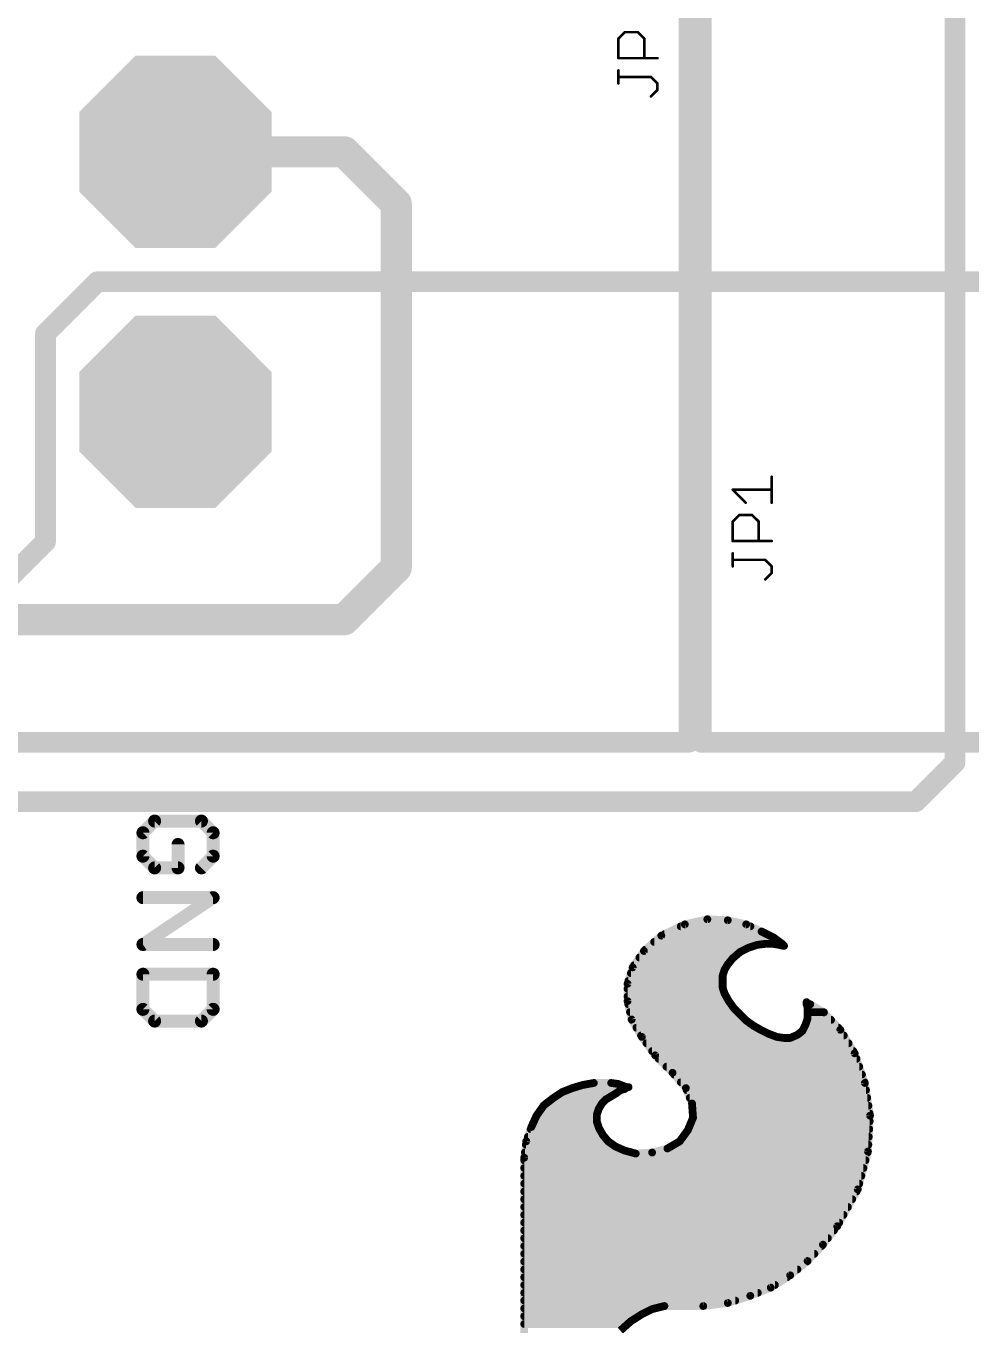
# Model space of a CAD drawing. Extents: x -0.1 to 74.4, y -25.4 to 49.6.
# Drawn here: x 36.64 to 45.88, y 29.16 to 41.87 of the extents above; entities that cross this region are included whole.
import ezdxf

# ---------------------------------------------------------------- set-up
doc = ezdxf.new("R2010")
doc.units = 0
for name, color, linetype in [('1', 12, 'CONTINUOUS'), ('16', 132, 'CONTINUOUS'), ('17', 110, 'CONTINUOUS'), ('2', 132, 'CONTINUOUS'), ('21', 41, 'CONTINUOUS'), ('25', 253, 'CONTINUOUS')]:
    doc.layers.add(name, color=color, linetype=linetype)

# ---------------------------------------------------------------- blocks, each defined once
blk = doc.blocks.new('OCTAGONP')
at = {"const_width": 0.5}
blk.add_lwpolyline([(-0.25, -0.1036), (-0.25, 0.1036), (-0.1036, 0.25), (0.1036, 0.25), (0.25, 0.1036), (0.25, -0.1036), (0.1036, -0.25), (-0.1036, -0.25), (-0.25, -0.1036), (-0.25, 0.1036)], dxfattribs=at)
blk = doc.blocks.new('ROUNDP')
at = {"const_width": 0.5}
blk.add_lwpolyline([(0, -0.25, 1), (0, 0.25, 1), (0, -0.25)], format="xyb", dxfattribs=at)

msp = doc.modelspace()

# ---------------------------------------------------------------- linework, layer by layer
at = {"layer": '1', "const_width": 0.2032}
for points in [[(45.72, 34.671), (45.72, 43.18)], [(45.339, 34.29), (45.72, 34.671)], [(34.671, 34.29), (45.339, 34.29)]]:
    msp.add_lwpolyline(points, dxfattribs=at)
at = {"layer": '1', "const_width": 0.1016}
for points in [[(45.6692, 34.671, 1), (45.7708, 34.671)], [(45.7559, 34.6351, 1), (45.6841, 34.7069)], [(45.3031, 34.3259, 1), (45.3749, 34.2541)], [(45.339, 34.2392, 1), (45.339, 34.3408)]]:
    msp.add_lwpolyline(points, format="xyb", dxfattribs=at)
at = {"layer": '16', "const_width": 0.2032}
for points in [[(37.338, 39.37), (36.83, 38.862)], [(49.149, 39.37), (37.338, 39.37)], [(36.83, 38.862), (36.83, 36.83)], [(36.83, 36.83), (36.449, 36.449)]]:
    msp.add_lwpolyline(points, dxfattribs=at)
at = {"layer": '16', "const_width": 0.1016}
for points in [[(37.338, 39.4208, 1), (37.338, 39.3192)], [(37.3739, 39.3341, 1), (37.3021, 39.4059)], [(36.8808, 38.862, 1), (36.7792, 38.862)], [(36.7941, 38.8979, 1), (36.8659, 38.8261)], [(36.7792, 36.83, 1), (36.8808, 36.83)], [(36.8659, 36.7941, 1), (36.7941, 36.8659)]]:
    msp.add_lwpolyline(points, format="xyb", dxfattribs=at)
at = {"layer": '2', "const_width": 0.3048}
for points in [[(38.1, 40.64), (39.751, 40.64)], [(39.751, 40.64), (40.259, 40.132)], [(40.259, 40.132), (40.259, 36.576)], [(40.259, 36.576), (39.751, 36.068)], [(39.751, 36.068), (28.067, 36.068)]]:
    msp.add_lwpolyline(points, dxfattribs=at)
at = {"layer": '2', "const_width": 0.1524}
for points in [[(38.1, 40.7162, 1), (38.1, 40.5638)], [(39.8049, 40.6939, 1), (39.6971, 40.5861)], [(39.751, 40.5638, 1), (39.751, 40.7162)], [(40.3352, 40.132, 1), (40.1828, 40.132)], [(40.2051, 40.0781, 1), (40.3129, 40.1859)], [(40.3129, 36.5221, 1), (40.2051, 36.6299)], [(40.1828, 36.576, 1), (40.3352, 36.576)], [(39.751, 35.9918, 1), (39.751, 36.1442)], [(39.6971, 36.1219, 1), (39.8049, 36.0141)]]:
    msp.add_lwpolyline(points, format="xyb", dxfattribs=at)
at = {"layer": '21'}
for points, const_width in [([(43.12, 43.87), (43.12, 34.87)], 0.2032), ([(43.24, 34.87), (43.24, 43.87)], 0.2032), ([(43.12, 34.87), (35.22, 34.87)], 0.2032), ([(58.36, 34.87), (43.24, 34.87)], 0.2032), ([(37.8969, 34.0995), (37.7825, 33.9851)], 0.127), ([(37.7825, 33.9851), (37.7825, 33.7563)], 0.127), ([(38.3545, 34.0995), (37.8969, 34.0995)], 0.127), ([(38.4689, 33.9851), (38.3545, 34.0995)], 0.127), ([(38.4689, 33.7563), (38.4689, 33.9851)], 0.127), ([(38.1257, 33.6419), (38.1257, 33.8707)], 0.127), ([(37.7825, 33.7563), (37.8969, 33.6419)], 0.127), ([(38.3545, 33.6419), (38.4689, 33.7563)], 0.127), ([(37.8969, 33.6419), (38.1257, 33.6419)], 0.127), ([(37.7825, 33.3511), (38.4689, 33.3511)], 0.127), ([(38.4689, 33.3511), (37.7825, 32.8935)], 0.127), ([(43.3, 33.14), (43.08, 33.09)], 0.0762), ([(43.5, 33.13), (43.3, 33.14)], 0.0762), ([(43.68, 33.09), (43.5, 33.13)], 0.0762), ([(43.08, 33.09), (42.85, 32.98)], 0.0762), ([(42.8805, 32.9946), (43.8808, 32.9946)], 0.0762), ([(43.0399, 33.0708), (43.7211, 33.0708)], 0.0762), ([(43.83, 33.02), (43.68, 33.09)], 0.0762), ([(43.95, 32.96), (43.83, 33.02)], 0.0762), ([(37.7825, 32.8935), (38.4689, 32.8935)], 0.127), ([(42.85, 32.98), (42.68, 32.83)], 0.0762), ([(42.7802, 32.9184), (44.0055, 32.9184)], 0.0762), ([(43.7, 32.86), (43.79, 32.89)], 0.0762), ([(43.79, 32.89), (43.87, 32.9)], 0.0762), ([(43.87, 32.9), (43.94, 32.9)], 0.0762), ([(43.94, 32.9), (44, 32.89)], 0.0762), ([(44.03, 32.9), (43.95, 32.96)], 0.0762), ([(44, 32.89), (44.04, 32.88)], 0.0762), ([(44.05, 32.88), (44.03, 32.9)], 0.0762), ([(44.04, 32.88), (44.05, 32.88)], 0.0762), ([(42.68, 32.83), (42.57, 32.67)], 0.0762), ([(42.636, 32.766), (43.557, 32.766)], 0.0762), ([(42.6938, 32.8422), (43.6644, 32.8422)], 0.0762), ([(43.5, 32.7), (43.55, 32.76)], 0.0762), ([(43.55, 32.76), (43.62, 32.82)], 0.0762), ([(43.62, 32.82), (43.7, 32.86)], 0.0762), ([(38.4689, 32.6027), (37.7825, 32.6027)], 0.127), ([(37.7825, 32.6027), (37.7825, 32.2595)], 0.127), ([(38.4689, 32.2595), (38.4689, 32.6027)], 0.127), ([(42.57, 32.67), (42.52, 32.51)], 0.0762), ([(42.5524, 32.6136), (43.4579, 32.6136)], 0.0762), ([(42.5836, 32.6898), (43.4939, 32.6898)], 0.0762), ([(43.45, 32.59), (43.47, 32.65)], 0.0762), ([(43.47, 32.65), (43.5, 32.7)], 0.0762), ([(42.52, 32.51), (42.52, 32.34)], 0.0762), ([(42.5286, 32.5374), (43.45, 32.5374)], 0.0762), ([(43.45, 32.47), (43.45, 32.59)], 0.0762), ([(42.52, 32.4612), (43.4529, 32.4612)], 0.0762), ([(42.52, 32.385), (43.4843, 32.385)], 0.0762), ([(43.47, 32.41), (43.45, 32.47)], 0.0762), ([(43.51, 32.34), (43.47, 32.41)], 0.0762), ([(37.7825, 32.2595), (37.8969, 32.1451)], 0.127), ([(38.3545, 32.1451), (38.4689, 32.2595)], 0.127), ([(42.52, 32.34), (42.56, 32.16)], 0.0762), ([(42.5269, 32.3088), (43.5323, 32.3088)], 0.0762), ([(42.5439, 32.2326), (43.5974, 32.2326)], 0.0762), ([(43.56, 32.27), (43.51, 32.34)], 0.0762), ([(43.62, 32.21), (43.56, 32.27)], 0.0762), ([(44.27, 32.33), (44.27, 32.31)], 0.0762), ([(44.44, 32.23), (44.27, 32.33)], 0.0762), ([(44.27, 32.31), (44.28, 32.28)], 0.0762), ([(44.2704, 32.3088), (44.306, 32.3088)], 0.0762), ([(44.28, 32.28), (44.28, 32.17)], 0.0762), ([(44.28, 32.2326), (44.4356, 32.2326)], 0.0762), ([(37.8969, 32.1451), (38.3545, 32.1451)], 0.127), ([(42.56, 32.16), (42.66, 31.99)], 0.0762), ([(42.5621, 32.1564), (43.6736, 32.1564)], 0.0762), ([(43.68, 32.15), (43.62, 32.21)], 0.0762), ([(43.75, 32.1), (43.68, 32.15)], 0.0762), ([(44.26, 32.11), (44.23, 32.05)], 0.0762), ([(44.28, 32.17), (44.26, 32.11)], 0.0762), ([(44.2755, 32.1564), (44.5093, 32.1564)], 0.0762), ([(44.6, 32.06), (44.44, 32.23)], 0.0762), ([(42.6069, 32.0802), (43.7846, 32.0802)], 0.0762), ([(42.6518, 32.004), (43.9427, 32.004)], 0.0762), ([(42.66, 31.99), (42.79, 31.81)], 0.0762), ([(43.82, 32.06), (43.75, 32.1)], 0.0762), ([(43.9, 32.02), (43.82, 32.06)], 0.0762), ([(43.98, 31.99), (43.9, 32.02)], 0.0762), ([(44.05, 31.98), (43.98, 31.99)], 0.0762), ([(44.11, 31.98), (44.05, 31.98)], 0.0762), ([(44.18, 32.01), (44.11, 31.98)], 0.0762), ([(44.166, 32.004), (44.6341, 32.004)], 0.0762), ([(44.23, 32.05), (44.18, 32.01)], 0.0762), ([(44.2451, 32.0802), (44.581, 32.0802)], 0.0762), ([(44.74, 31.83), (44.6, 32.06)], 0.0762), ([(42.7049, 31.9278), (44.6805, 31.9278)], 0.0762), ([(42.76, 31.8516), (44.7269, 31.8516)], 0.0762), ([(42.79, 31.81), (42.96, 31.64)], 0.0762), ([(42.8246, 31.7754), (44.7588, 31.7754)], 0.0762), ([(44.84, 31.54), (44.74, 31.83)], 0.0762), ([(42.9008, 31.6992), (44.7851, 31.6992)], 0.0762), ([(42.96, 31.64), (43.09, 31.49)], 0.0762), ([(42.9747, 31.623), (44.8114, 31.623)], 0.0762), ([(41.98, 31.49), (41.88, 31.45)], 0.0762), ([(41.9315, 31.4706), (42.4524, 31.4706)], 0.0762), ([(42.08, 31.52), (41.98, 31.49)], 0.0762), ([(42.19, 31.54), (42.08, 31.52)], 0.0762), ([(42.36, 31.54), (42.19, 31.54)], 0.0762), ([(42.43, 31.53), (42.36, 31.54)], 0.0762), ([(42.41, 31.44), (42.45, 31.47)], 0.0762), ([(42.48, 31.51), (42.43, 31.53)], 0.0762), ([(42.45, 31.47), (42.49, 31.48)], 0.0762), ([(42.51, 31.5), (42.48, 31.51)], 0.0762), ([(42.49, 31.48), (42.52, 31.5)], 0.0762), ([(42.53, 31.5), (42.51, 31.5)], 0.0762), ([(42.52, 31.5), (42.53, 31.5)], 0.0762), ([(43.0408, 31.5468), (44.8377, 31.5468)], 0.0762), ([(43.09, 31.49), (43.15, 31.34)], 0.0762), ([(43.0978, 31.4706), (44.8508, 31.4706)], 0.0762), ([(44.89, 31.22), (44.84, 31.54)], 0.0762), ([(41.79, 31.39), (41.7, 31.32)], 0.0762), ([(41.88, 31.45), (41.79, 31.39)], 0.0762), ([(41.7966, 31.3944), (42.334, 31.3944)], 0.0762), ([(42.27, 31.34), (42.31, 31.38)], 0.0762), ([(42.31, 31.38), (42.36, 31.41)], 0.0762), ([(42.36, 31.41), (42.41, 31.44)], 0.0762), ([(43.1282, 31.3944), (44.8628, 31.3944)], 0.0762), ([(41.63, 31.22), (41.58, 31.11)], 0.0762), ([(41.7, 31.32), (41.63, 31.22)], 0.0762), ([(41.6454, 31.242), (42.224, 31.242)], 0.0762), ([(41.6987, 31.3182), (42.2569, 31.3182)], 0.0762), ([(42.22, 31.23), (42.24, 31.29)], 0.0762), ([(42.22, 31.16), (42.22, 31.23)], 0.0762), ([(42.24, 31.29), (42.27, 31.34)], 0.0762), ([(43.15, 31.34), (43.16, 31.2)], 0.0762), ([(43.1516, 31.3182), (44.8747, 31.3182)], 0.0762), ([(43.157, 31.242), (44.8866, 31.242)], 0.0762), ([(44.87, 30.87), (44.89, 31.22)], 0.0762), ([(41.58, 31.11), (41.53, 30.97)], 0.0762), ([(41.5727, 31.0896), (42.2459, 31.0896)], 0.0762), ([(41.6054, 31.1658), (42.22, 31.1658)], 0.0762), ([(42.24, 31.1), (42.22, 31.16)], 0.0762), ([(42.28, 31.03), (42.24, 31.1)], 0.0762), ([(43.16, 31.2), (43.11, 31.08)], 0.0762), ([(43.114, 31.0896), (44.8825, 31.0896)], 0.0762), ([(43.1457, 31.1658), (44.8869, 31.1658)], 0.0762), ([(41.53, 30.97), (41.51, 30.81)], 0.0762), ([(41.5455, 31.0134), (42.2938, 31.0134)], 0.0762), ([(42.33, 30.97), (42.28, 31.03)], 0.0762), ([(42.4, 30.92), (42.33, 30.97)], 0.0762), ([(43.03, 30.97), (42.91, 30.9)], 0.0762), ([(43.11, 31.08), (43.03, 30.97)], 0.0762), ([(43.0616, 31.0134), (44.8782, 31.0134)], 0.0762), ([(41.5164, 30.861), (42.5597, 30.861)], 0.0762), ([(41.5259, 30.9372), (42.3759, 30.9372)], 0.0762), ([(42.49, 30.88), (42.4, 30.92)], 0.0762), ([(42.6, 30.85), (42.49, 30.88)], 0.0762), ([(42.76, 30.86), (42.6, 30.85)], 0.0762), ([(42.91, 30.9), (42.76, 30.86)], 0.0762), ([(42.7638, 30.861), (44.8676, 30.861)], 0.0762), ([(42.9738, 30.9372), (44.8738, 30.9372)], 0.0762), ([(44.77, 30.5), (44.87, 30.87)], 0.0762), ([(41.51, 30.81), (41.51, 28.05)], 0.0762), ([(41.51, 30.7848), (44.847, 30.7848)], 0.0762), ([(41.51, 30.7086), (44.8264, 30.7086)], 0.0762), ([(41.51, 30.6324), (44.8058, 30.6324)], 0.0762), ([(41.51, 30.5562), (44.7852, 30.5562)], 0.0762), ([(41.51, 30.48), (44.7589, 30.48)], 0.0762), ([(44.57, 30.14), (44.77, 30.5)], 0.0762), ([(41.51, 30.4038), (44.7166, 30.4038)], 0.0762), ([(41.51, 30.3276), (44.6742, 30.3276)], 0.0762), ([(41.51, 30.2514), (44.6319, 30.2514)], 0.0762), ([(41.51, 30.1752), (44.5896, 30.1752)], 0.0762), ([(41.51, 30.099), (44.5381, 30.099)], 0.0762), ([(44.43, 29.96), (44.57, 30.14)], 0.0762), ([(41.51, 30.0228), (44.4788, 30.0228)], 0.0762), ([(41.51, 29.9466), (44.4174, 29.9466)], 0.0762), ([(44.28, 29.8), (44.43, 29.96)], 0.0762), ([(41.51, 29.8704), (44.346, 29.8704)], 0.0762), ([(41.51, 29.7942), (44.273, 29.7942)], 0.0762), ([(41.51, 29.718), (44.1804, 29.718)], 0.0762), ([(44.11, 29.66), (44.28, 29.8)], 0.0762), ([(41.51, 29.6418), (44.0812, 29.6418)], 0.0762), ([(41.51, 29.5656), (43.9605, 29.5656)], 0.0762), ([(43.92, 29.54), (44.11, 29.66)], 0.0762), ([(41.51, 29.4894), (43.7935, 29.4894)], 0.0762), ([(43.5, 29.39), (43.72, 29.46)], 0.0762), ([(43.72, 29.46), (43.92, 29.54)], 0.0762), ([(41.51, 29.4132), (43.5729, 29.4132)], 0.0762), ([(41.51, 29.337), (42.788, 29.337)], 0.0762), ([(42.66, 29.28), (42.76, 29.33)], 0.0762), ([(42.76, 29.33), (42.88, 29.36)], 0.0762), ([(42.88, 29.36), (43.26, 29.36)], 0.0762), ([(43.26, 29.36), (43.5, 29.39)], 0.0762), ([(41.51, 29.2608), (42.6298, 29.2608)], 0.0762), ([(41.51, 29.1846), (42.5218, 29.1846)], 0.0762), ([(42.45, 29.12), (42.55, 29.21)], 0.0762), ([(42.55, 29.21), (42.66, 29.28)], 0.0762)]:
    msp.add_lwpolyline(points, dxfattribs=dict(at, const_width=const_width))
for points, const_width in [([(43.12, 34.8192, 1), (43.12, 34.9208)], 0.1016), ([(43.24, 34.9208, 1), (43.24, 34.8192)], 0.1016), ([(43.0692, 34.87, 1), (43.1708, 34.87)], 0.1016), ([(43.1892, 34.87, 1), (43.2908, 34.87)], 0.1016), ([(37.8143, 33.9851, 1), (37.7507, 33.9851)], 0.0635), ([(37.8969, 34.1313, 1), (37.8969, 34.0677)], 0.0635), ([(37.9193, 34.077, 1), (37.8744, 34.122)], 0.0635), ([(38.3769, 34.122, 1), (38.332, 34.077)], 0.0635), ([(38.3545, 34.0677, 1), (38.3545, 34.1313)], 0.0635), ([(38.5006, 33.9851, 1), (38.4371, 33.9851)], 0.0635), ([(37.76, 34.0076, 1), (37.805, 33.9627)], 0.0635), ([(38.1574, 33.8707, 1), (38.0939, 33.8707)], 0.0635), ([(38.4464, 33.9627, 1), (38.4913, 34.0076)], 0.0635), ([(37.805, 33.7788, 1), (37.76, 33.7339)], 0.0635), ([(38.4913, 33.7339, 1), (38.4464, 33.7788)], 0.0635), ([(37.7507, 33.7563, 1), (37.8143, 33.7563)], 0.0635), ([(37.8969, 33.6737, 1), (37.8969, 33.6102)], 0.0635), ([(37.8744, 33.6195, 1), (37.9193, 33.6644)], 0.0635), ([(38.0939, 33.6419, 1), (38.1574, 33.6419)], 0.0635), ([(38.1257, 33.6102, 1), (38.1257, 33.6737)], 0.0635), ([(38.332, 33.6644, 1), (38.3769, 33.6195)], 0.0635), ([(38.4371, 33.7563, 1), (38.5006, 33.7563)], 0.0635), ([(37.7825, 33.3828, 1), (37.7825, 33.3193)], 0.0635), ([(38.4865, 33.3247, 1), (38.4513, 33.3775)], 0.0635), ([(38.4689, 33.3193, 1), (38.4689, 33.3828)], 0.0635), ([(43.301, 33.159, 1), (43.299, 33.121)], 0.0381), ([(43.3042, 33.1214, 1), (43.2958, 33.1586)], 0.0381), ([(43.5041, 33.1486, 1), (43.4959, 33.1114)], 0.0381), ([(43.499, 33.111, 1), (43.501, 33.149)], 0.0381), ([(42.8805, 33.0136, 1), (42.8805, 32.9755)], 0.0381), ([(43.0399, 33.0898, 1), (43.0399, 33.0517)], 0.0381), ([(43.0758, 33.1086, 1), (43.0842, 33.0714)], 0.0381), ([(43.0882, 33.0728, 1), (43.0718, 33.1072)], 0.0381), ([(43.6881, 33.1073, 1), (43.6719, 33.0727)], 0.0381), ([(43.6759, 33.0714, 1), (43.6841, 33.1086)], 0.0381), ([(43.7211, 33.0517, 1), (43.7211, 33.0898)], 0.0381), ([(43.8385, 33.037, 1), (43.8215, 33.003)], 0.0381), ([(43.8219, 33.0027, 1), (43.8381, 33.0373)], 0.0381), ([(43.8808, 32.9755, 1), (43.8808, 33.0136)], 0.0381), ([(37.7825, 32.9252, 1), (37.7825, 32.8617)], 0.0635), ([(37.7649, 32.9199, 1), (37.8001, 32.8671)], 0.0635), ([(38.4689, 32.8617, 1), (38.4689, 32.9252)], 0.0635), ([(42.7802, 32.9374, 1), (42.7802, 32.8993)], 0.0381), ([(42.8418, 32.9972, 1), (42.8582, 32.9628)], 0.0381), ([(42.8626, 32.9657, 1), (42.8374, 32.9943)], 0.0381), ([(43.7876, 32.9089, 1), (43.7924, 32.8711)], 0.0381), ([(43.796, 32.8719, 1), (43.784, 32.9081)], 0.0381), ([(43.87, 32.919, 1), (43.87, 32.8809)], 0.0381), ([(43.8724, 32.8811, 1), (43.8676, 32.9189)], 0.0381), ([(43.9431, 32.9188, 1), (43.9369, 32.8812)], 0.0381), ([(43.9614, 32.9752, 1), (43.9386, 32.9448)], 0.0381), ([(43.94, 32.8809, 1), (43.94, 32.919)], 0.0381), ([(43.9415, 32.943, 1), (43.9585, 32.977)], 0.0381), ([(44.0046, 32.9085, 1), (43.9954, 32.8715)], 0.0381), ([(43.9969, 32.8712, 1), (44.0031, 32.9088)], 0.0381), ([(44.0055, 32.8993, 1), (44.0055, 32.9374)], 0.0381), ([(44.0435, 32.9135, 1), (44.0165, 32.8865)], 0.0381), ([(44.0186, 32.8848, 1), (44.0414, 32.9152)], 0.0381), ([(44.04, 32.8991, 1), (44.04, 32.861)], 0.0381), ([(44.0354, 32.8615, 1), (44.0446, 32.8985)], 0.0381), ([(44.0365, 32.8665, 1), (44.0635, 32.8935)], 0.0381), ([(44.05, 32.861, 1), (44.05, 32.8991)], 0.0381), ([(42.636, 32.785, 1), (42.636, 32.7469)], 0.0381), ([(42.6674, 32.8443, 1), (42.6926, 32.8157)], 0.0381), ([(42.6957, 32.8192, 1), (42.6643, 32.8408)], 0.0381), ([(42.6938, 32.8612, 1), (42.6938, 32.8231)], 0.0381), ([(43.5376, 32.7745, 1), (43.5624, 32.7455)], 0.0381), ([(43.5646, 32.7478, 1), (43.5354, 32.7722)], 0.0381), ([(43.557, 32.7469, 1), (43.557, 32.785)], 0.0381), ([(43.6115, 32.837, 1), (43.6285, 32.803)], 0.0381), ([(43.6324, 32.8055, 1), (43.6076, 32.8345)], 0.0381), ([(43.6644, 32.8231, 1), (43.6644, 32.8612)], 0.0381), ([(43.694, 32.8781, 1), (43.706, 32.8419)], 0.0381), ([(43.7085, 32.843, 1), (43.6915, 32.877)], 0.0381), ([(37.8143, 32.6027, 1), (37.7507, 32.6027)], 0.0635), ([(37.7825, 32.6344, 1), (37.7825, 32.5709)], 0.0635), ([(38.5006, 32.6027, 1), (38.4371, 32.6027)], 0.0635), ([(38.4689, 32.5709, 1), (38.4689, 32.6344)], 0.0635), ([(42.5524, 32.6326, 1), (42.5524, 32.5945)], 0.0381), ([(42.5543, 32.6808, 1), (42.5857, 32.6592)], 0.0381), ([(42.5882, 32.6643, 1), (42.5518, 32.6757)], 0.0381), ([(42.5836, 32.7088, 1), (42.5836, 32.6707)], 0.0381), ([(43.4537, 32.6598, 1), (43.4863, 32.6402)], 0.0381), ([(43.4881, 32.644, 1), (43.4519, 32.656)], 0.0381), ([(43.4579, 32.5945, 1), (43.4579, 32.6326)], 0.0381), ([(43.4854, 32.7122, 1), (43.5146, 32.6878)], 0.0381), ([(43.5163, 32.6902, 1), (43.4837, 32.7098)], 0.0381), ([(43.4939, 32.6707, 1), (43.4939, 32.7088)], 0.0381), ([(42.5391, 32.51, 1), (42.501, 32.51)], 0.0381), ([(42.5018, 32.5157, 1), (42.5382, 32.5043)], 0.0381), ([(42.5286, 32.5564, 1), (42.5286, 32.5183)], 0.0381), ([(43.4691, 32.59, 1), (43.431, 32.59)], 0.0381), ([(43.4319, 32.596, 1), (43.4681, 32.584)], 0.0381), ([(43.45, 32.5183, 1), (43.45, 32.5564)], 0.0381), ([(42.52, 32.4802, 1), (42.52, 32.4421)], 0.0381), ([(42.52, 32.404, 1), (42.52, 32.3659)], 0.0381), ([(43.4681, 32.476, 1), (43.4319, 32.464)], 0.0381), ([(43.431, 32.47, 1), (43.4691, 32.47)], 0.0381), ([(43.4865, 32.4195, 1), (43.4535, 32.4005)], 0.0381), ([(43.4519, 32.404, 1), (43.4881, 32.416)], 0.0381), ([(43.4529, 32.4421, 1), (43.4529, 32.4802)], 0.0381), ([(43.4843, 32.3659, 1), (43.4843, 32.404)], 0.0381), ([(37.7507, 32.2595, 1), (37.8143, 32.2595)], 0.0635), ([(37.805, 32.2819, 1), (37.76, 32.237)], 0.0635), ([(38.4371, 32.2595, 1), (38.5006, 32.2595)], 0.0635), ([(38.4913, 32.237, 1), (38.4464, 32.2819)], 0.0635), ([(42.5386, 32.3441, 1), (42.5014, 32.3359)], 0.0381), ([(42.501, 32.34, 1), (42.5391, 32.34)], 0.0381), ([(42.5269, 32.3279, 1), (42.5269, 32.2898)], 0.0381), ([(42.5439, 32.2517, 1), (42.5439, 32.2136)], 0.0381), ([(43.5255, 32.3511, 1), (43.4945, 32.3289)], 0.0381), ([(43.4935, 32.3305, 1), (43.5265, 32.3495)], 0.0381), ([(43.5323, 32.2898, 1), (43.5323, 32.3279)], 0.0381), ([(43.5735, 32.2835, 1), (43.5465, 32.2565)], 0.0381), ([(43.5445, 32.2589, 1), (43.5755, 32.2811)], 0.0381), ([(43.5974, 32.2136, 1), (43.5974, 32.2517)], 0.0381), ([(44.2891, 32.33, 1), (44.251, 32.33)], 0.0381), ([(44.2797, 32.3464, 1), (44.2603, 32.3136)], 0.0381), ([(44.2881, 32.316, 1), (44.2519, 32.304)], 0.0381), ([(44.251, 32.31, 1), (44.2891, 32.31)], 0.0381), ([(44.2704, 32.3279, 1), (44.2704, 32.2898)], 0.0381), ([(44.28, 32.2517, 1), (44.28, 32.2136)], 0.0381), ([(44.2991, 32.28, 1), (44.261, 32.28)], 0.0381), ([(44.2619, 32.274, 1), (44.2981, 32.286)], 0.0381), ([(44.306, 32.2898, 1), (44.306, 32.3279)], 0.0381), ([(44.4356, 32.2136, 1), (44.4356, 32.2517)], 0.0381), ([(37.8969, 32.1768, 1), (37.8969, 32.1133)], 0.0635), ([(37.8744, 32.1226, 1), (37.9193, 32.1675)], 0.0635), ([(38.332, 32.1675, 1), (38.3769, 32.1226)], 0.0635), ([(38.3545, 32.1133, 1), (38.3545, 32.1768)], 0.0635), ([(42.5764, 32.1697, 1), (42.5436, 32.1503)], 0.0381), ([(42.5414, 32.1559, 1), (42.5786, 32.1641)], 0.0381), ([(42.5621, 32.1755, 1), (42.5621, 32.1374)], 0.0381), ([(43.6335, 32.2235, 1), (43.6065, 32.1965)], 0.0381), ([(43.6065, 32.1965, 1), (43.6335, 32.2235)], 0.0381), ([(43.6911, 32.1655, 1), (43.6689, 32.1345)], 0.0381), ([(43.6665, 32.1365, 1), (43.6935, 32.1635)], 0.0381), ([(43.6736, 32.1374, 1), (43.6736, 32.1755)], 0.0381), ([(44.277, 32.1015, 1), (44.243, 32.1185)], 0.0381), ([(44.2755, 32.1755, 1), (44.2755, 32.1374)], 0.0381), ([(44.261, 32.17, 1), (44.2991, 32.17)], 0.0381), ([(44.2981, 32.164, 1), (44.2619, 32.176)], 0.0381), ([(44.4539, 32.2431, 1), (44.4261, 32.2169)], 0.0381), ([(44.4303, 32.2136, 1), (44.4497, 32.2464)], 0.0381), ([(44.5093, 32.1374, 1), (44.5093, 32.1755)], 0.0381), ([(42.6069, 32.0993, 1), (42.6069, 32.0612)], 0.0381), ([(42.6518, 32.0231, 1), (42.6518, 31.985)], 0.0381), ([(42.6754, 32.0012, 1), (42.6446, 31.9788)], 0.0381), ([(42.6436, 31.9803, 1), (42.6764, 31.9997)], 0.0381), ([(43.7595, 32.1165, 1), (43.7405, 32.0835)], 0.0381), ([(43.7389, 32.0845, 1), (43.7611, 32.1155)], 0.0381), ([(43.7846, 32.0612, 1), (43.7846, 32.0993)], 0.0381), ([(43.8285, 32.077, 1), (43.8115, 32.043)], 0.0381), ([(43.8105, 32.0435, 1), (43.8295, 32.0765)], 0.0381), ([(43.9067, 32.0378, 1), (43.8933, 32.0022)], 0.0381), ([(43.8915, 32.003, 1), (43.9085, 32.037)], 0.0381), ([(43.9427, 31.985, 1), (43.9427, 32.0231)], 0.0381), ([(43.9827, 32.0089, 1), (43.9773, 31.9711)], 0.0381), ([(43.9733, 31.9722, 1), (43.9867, 32.0078)], 0.0381), ([(44.05, 31.9991, 1), (44.05, 31.961)], 0.0381), ([(44.0473, 31.9611, 1), (44.0527, 31.9989)], 0.0381), ([(44.1025, 31.9975, 1), (44.1175, 31.9625)], 0.0381), ([(44.11, 31.961, 1), (44.11, 31.9991)], 0.0381), ([(44.166, 32.0231, 1), (44.166, 31.985)], 0.0381), ([(44.1681, 32.0249, 1), (44.1919, 31.9951)], 0.0381), ([(44.1875, 31.9925, 1), (44.1725, 32.0275)], 0.0381), ([(44.213, 32.0585, 1), (44.247, 32.0415)], 0.0381), ([(44.2419, 32.0351, 1), (44.2181, 32.0649)], 0.0381), ([(44.2451, 32.0993, 1), (44.2451, 32.0612)], 0.0381), ([(44.2419, 32.116, 1), (44.2781, 32.104)], 0.0381), ([(44.6163, 32.0699, 1), (44.5837, 32.0501)], 0.0381), ([(44.581, 32.0612, 1), (44.581, 32.0993)], 0.0381), ([(44.5861, 32.0469, 1), (44.6139, 32.0731)], 0.0381), ([(44.6341, 31.985, 1), (44.6341, 32.0231)], 0.0381), ([(42.7049, 31.9469, 1), (42.7049, 31.9088)], 0.0381), ([(42.76, 31.8707, 1), (42.76, 31.8326)], 0.0381), ([(44.6805, 31.9088, 1), (44.6805, 31.9469)], 0.0381), ([(44.7269, 31.8326, 1), (44.7269, 31.8707)], 0.0381), ([(42.8035, 31.8235, 1), (42.7765, 31.7965)], 0.0381), ([(42.7746, 31.7988, 1), (42.8054, 31.8212)], 0.0381), ([(42.8246, 31.7945, 1), (42.8246, 31.7564)], 0.0381), ([(44.758, 31.8362, 1), (44.722, 31.8238)], 0.0381), ([(44.7237, 31.8201, 1), (44.7563, 31.8399)], 0.0381), ([(44.7588, 31.7564, 1), (44.7588, 31.7945)], 0.0381), ([(42.9008, 31.7183, 1), (42.9008, 31.6802)], 0.0381), ([(42.9744, 31.6525, 1), (42.9456, 31.6275)], 0.0381), ([(42.9465, 31.6265, 1), (42.9735, 31.6535)], 0.0381), ([(42.9747, 31.6421, 1), (42.9747, 31.604)], 0.0381), ([(44.7851, 31.6802, 1), (44.7851, 31.7183)], 0.0381), ([(44.8114, 31.604, 1), (44.8114, 31.6421)], 0.0381), ([(41.9315, 31.4897, 1), (41.9315, 31.4516)], 0.0381), ([(41.9745, 31.5082, 1), (41.9855, 31.4718)], 0.0381), ([(41.9871, 31.4723, 1), (41.9729, 31.5077)], 0.0381), ([(42.0766, 31.5387, 1), (42.0834, 31.5013)], 0.0381), ([(42.0855, 31.5018, 1), (42.0745, 31.5382)], 0.0381), ([(42.19, 31.5591, 1), (42.19, 31.521)], 0.0381), ([(42.1934, 31.5213, 1), (42.1866, 31.5587)], 0.0381), ([(42.3627, 31.5589, 1), (42.3573, 31.5211)], 0.0381), ([(42.36, 31.521, 1), (42.36, 31.5591)], 0.0381), ([(42.4371, 31.5477, 1), (42.4229, 31.5123)], 0.0381), ([(42.4273, 31.5111, 1), (42.4327, 31.5489)], 0.0381), ([(42.4454, 31.4885, 1), (42.4546, 31.4515)], 0.0381), ([(42.4614, 31.4548, 1), (42.4386, 31.4852)], 0.0381), ([(42.4524, 31.4516, 1), (42.4524, 31.4897)], 0.0381), ([(42.486, 31.5281, 1), (42.474, 31.4919)], 0.0381), ([(42.4794, 31.4959, 1), (42.5006, 31.4641)], 0.0381), ([(42.4729, 31.4923, 1), (42.4871, 31.5277)], 0.0381), ([(42.4946, 31.4615, 1), (42.4854, 31.4985)], 0.0381), ([(42.51, 31.5191, 1), (42.51, 31.4809)], 0.0381), ([(42.52, 31.5191, 1), (42.52, 31.4809)], 0.0381), ([(42.504, 31.4819, 1), (42.516, 31.5181)], 0.0381), ([(42.5306, 31.4841, 1), (42.5094, 31.5159)], 0.0381), ([(42.53, 31.4809, 1), (42.53, 31.5191)], 0.0381), ([(42.53, 31.4809, 1), (42.53, 31.5191)], 0.0381), ([(43.0408, 31.5659, 1), (43.0408, 31.5278)], 0.0381), ([(43.1077, 31.4971, 1), (43.0723, 31.4829)], 0.0381), ([(43.0756, 31.4775, 1), (43.1044, 31.5025)], 0.0381), ([(43.0978, 31.4897, 1), (43.0978, 31.4516)], 0.0381), ([(44.8588, 31.5429, 1), (44.8212, 31.5371)], 0.0381), ([(44.822, 31.5338, 1), (44.858, 31.5462)], 0.0381), ([(44.8377, 31.5278, 1), (44.8377, 31.5659)], 0.0381), ([(44.8508, 31.4516, 1), (44.8508, 31.4897)], 0.0381), ([(41.7794, 31.4059, 1), (41.8006, 31.3741)], 0.0381), ([(41.7966, 31.4135, 1), (41.7966, 31.3754)], 0.0381), ([(41.8017, 31.375, 1), (41.7783, 31.405)], 0.0381), ([(41.8729, 31.4677, 1), (41.8871, 31.4323)], 0.0381), ([(41.8906, 31.4341, 1), (41.8694, 31.4659)], 0.0381), ([(42.3002, 31.3963, 1), (42.3198, 31.3637)], 0.0381), ([(42.3235, 31.3665, 1), (42.2965, 31.3935)], 0.0381), ([(42.334, 31.3754, 1), (42.334, 31.4135)], 0.0381), ([(42.3502, 31.4263, 1), (42.3698, 31.3937)], 0.0381), ([(42.3698, 31.3937, 1), (42.3502, 31.4263)], 0.0381), ([(42.3986, 31.4552, 1), (42.4214, 31.4248)], 0.0381), ([(42.4198, 31.4237, 1), (42.4002, 31.4563)], 0.0381), ([(43.1282, 31.4135, 1), (43.1282, 31.3754)], 0.0381), ([(44.8628, 31.3754, 1), (44.8628, 31.4135)], 0.0381), ([(41.6473, 31.2121, 1), (41.6127, 31.2279)], 0.0381), ([(41.6454, 31.2611, 1), (41.6454, 31.223)], 0.0381), ([(41.6987, 31.3373, 1), (41.6987, 31.2992)], 0.0381), ([(41.6883, 31.335, 1), (41.7117, 31.305)], 0.0381), ([(41.7156, 31.3091, 1), (41.6844, 31.3309)], 0.0381), ([(42.239, 31.23, 1), (42.2009, 31.23)], 0.0381), ([(42.2019, 31.236, 1), (42.2381, 31.224)], 0.0381), ([(42.2237, 31.2998, 1), (42.2563, 31.2802)], 0.0381), ([(42.2581, 31.284, 1), (42.2219, 31.296)], 0.0381), ([(42.224, 31.223, 1), (42.224, 31.2611)], 0.0381), ([(42.2565, 31.3535, 1), (42.2835, 31.3265)], 0.0381), ([(42.2863, 31.3302, 1), (42.2537, 31.3498)], 0.0381), ([(42.2569, 31.2992, 1), (42.2569, 31.3373)], 0.0381), ([(43.169, 31.3414, 1), (43.131, 31.3386)], 0.0381), ([(43.1323, 31.3329, 1), (43.1677, 31.3471)], 0.0381), ([(43.1516, 31.3373, 1), (43.1516, 31.2992)], 0.0381), ([(43.157, 31.2611, 1), (43.157, 31.223)], 0.0381), ([(44.909, 31.2189, 1), (44.871, 31.2211)], 0.0381), ([(44.8747, 31.2992, 1), (44.8747, 31.3373)], 0.0381), ([(44.8866, 31.223, 1), (44.8866, 31.2611)], 0.0381), ([(41.5727, 31.1087, 1), (41.5727, 31.0706)], 0.0381), ([(41.5627, 31.1179, 1), (41.5973, 31.1021)], 0.0381), ([(41.5979, 31.1036, 1), (41.5621, 31.1164)], 0.0381), ([(41.6054, 31.1849, 1), (41.6054, 31.1468)], 0.0381), ([(41.6144, 31.2309, 1), (41.6456, 31.2091)], 0.0381), ([(42.2009, 31.16, 1), (42.239, 31.16)], 0.0381), ([(42.2381, 31.166, 1), (42.2019, 31.154)], 0.0381), ([(42.22, 31.1468, 1), (42.22, 31.1849)], 0.0381), ([(42.2565, 31.1095, 1), (42.2235, 31.0905)], 0.0381), ([(42.2459, 31.0706, 1), (42.2459, 31.1087)], 0.0381), ([(43.114, 31.1087, 1), (43.114, 31.0706)], 0.0381), ([(43.1457, 31.1849, 1), (43.1457, 31.1468)], 0.0381), ([(43.141, 31.1986, 1), (43.179, 31.2014)], 0.0381), ([(43.1776, 31.1927, 1), (43.1424, 31.2073)], 0.0381), ([(44.8712, 31.2171, 1), (44.9088, 31.2229)], 0.0381), ([(44.8825, 31.0706, 1), (44.8825, 31.1087)], 0.0381), ([(44.8869, 31.1468, 1), (44.8869, 31.1849)], 0.0381), ([(41.5489, 30.9676, 1), (41.5111, 30.9724)], 0.0381), ([(41.5455, 31.0325, 1), (41.5455, 30.9944)], 0.0381), ([(42.2219, 31.094, 1), (42.2581, 31.106)], 0.0381), ([(42.2946, 31.0422, 1), (42.2654, 31.0178)], 0.0381), ([(42.2635, 31.0205, 1), (42.2965, 31.0395)], 0.0381), ([(42.2938, 30.9944, 1), (42.2938, 31.0325)], 0.0381), ([(42.3411, 30.9855, 1), (42.3189, 30.9545)], 0.0381), ([(42.3154, 30.9578, 1), (42.3446, 30.9822)], 0.0381), ([(43.0146, 30.9812, 1), (43.0454, 30.9588)], 0.0381), ([(43.0396, 30.9535, 1), (43.0204, 30.9865)], 0.0381), ([(43.0616, 31.0325, 1), (43.0616, 30.9944)], 0.0381), ([(43.0924, 31.0873, 1), (43.1276, 31.0727)], 0.0381), ([(43.1254, 31.0688, 1), (43.0946, 31.0912)], 0.0381), ([(44.8782, 30.9944, 1), (44.8782, 31.0325)], 0.0381), ([(41.5164, 30.8801, 1), (41.5164, 30.842)], 0.0381), ([(41.5259, 30.9563, 1), (41.5259, 30.9182)], 0.0381), ([(41.5121, 30.9764, 1), (41.5479, 30.9636)], 0.0381), ([(42.3759, 30.9182, 1), (42.3759, 30.9563)], 0.0381), ([(42.4077, 30.9374, 1), (42.3923, 30.9026)], 0.0381), ([(42.3889, 30.9045, 1), (42.4111, 30.9355)], 0.0381), ([(42.495, 30.8984, 1), (42.485, 30.8616)], 0.0381), ([(42.4823, 30.8626, 1), (42.4977, 30.8974)], 0.0381), ([(42.5597, 30.842, 1), (42.5597, 30.8801)], 0.0381), ([(42.5988, 30.869, 1), (42.6012, 30.831)], 0.0381), ([(42.595, 30.8316, 1), (42.605, 30.8684)], 0.0381), ([(42.7551, 30.8784, 1), (42.7649, 30.8416)], 0.0381), ([(42.7638, 30.8801, 1), (42.7638, 30.842)], 0.0381), ([(42.7612, 30.841, 1), (42.7588, 30.879)], 0.0381), ([(42.9004, 30.9165, 1), (42.9196, 30.8835)], 0.0381), ([(42.9149, 30.8816, 1), (42.9051, 30.9184)], 0.0381), ([(42.9738, 30.9563, 1), (42.9738, 30.9182)], 0.0381), ([(44.851, 30.8711, 1), (44.889, 30.8689)], 0.0381), ([(44.8884, 30.865, 1), (44.8516, 30.875)], 0.0381), ([(44.8676, 30.842, 1), (44.8676, 30.8801)], 0.0381), ([(44.8738, 30.9182, 1), (44.8738, 30.9563)], 0.0381), ([(41.5291, 30.81, 1), (41.491, 30.81)], 0.0381), ([(41.4911, 30.8124, 1), (41.5289, 30.8076)], 0.0381), ([(41.51, 30.8039, 1), (41.51, 30.7658)], 0.0381), ([(41.51, 30.7277, 1), (41.51, 30.6896)], 0.0381), ([(44.8264, 30.6896, 1), (44.8264, 30.7277)], 0.0381), ([(44.847, 30.7658, 1), (44.847, 30.8039)], 0.0381), ([(41.51, 30.6515, 1), (41.51, 30.6134)], 0.0381), ([(44.8058, 30.6134, 1), (44.8058, 30.6515)], 0.0381), ([(41.51, 30.5753, 1), (41.51, 30.5372)], 0.0381), ([(41.51, 30.4991, 1), (41.51, 30.461)], 0.0381), ([(44.7516, 30.505, 1), (44.7884, 30.495)], 0.0381), ([(44.7867, 30.4907, 1), (44.7533, 30.5093)], 0.0381), ([(44.7589, 30.461, 1), (44.7589, 30.4991)], 0.0381), ([(44.7852, 30.5372, 1), (44.7852, 30.5753)], 0.0381), ([(41.51, 30.4229, 1), (41.51, 30.3848)], 0.0381), ([(41.51, 30.3467, 1), (41.51, 30.3086)], 0.0381), ([(44.6742, 30.3086, 1), (44.6742, 30.3467)], 0.0381), ([(44.7166, 30.3848, 1), (44.7166, 30.4229)], 0.0381), ([(41.51, 30.2705, 1), (41.51, 30.2324)], 0.0381), ([(44.6319, 30.2324, 1), (44.6319, 30.2705)], 0.0381), ([(41.51, 30.1943, 1), (41.51, 30.1562)], 0.0381), ([(41.51, 30.1181, 1), (41.51, 30.08)], 0.0381), ([(44.5381, 30.08, 1), (44.5381, 30.1181)], 0.0381), ([(44.5533, 30.1493, 1), (44.5867, 30.1307)], 0.0381), ([(44.585, 30.1283, 1), (44.555, 30.1517)], 0.0381), ([(44.5896, 30.1562, 1), (44.5896, 30.1943)], 0.0381), ([(41.51, 30.0419, 1), (41.51, 30.0038)], 0.0381), ([(41.51, 29.9657, 1), (41.51, 29.9276)], 0.0381), ([(44.415, 29.9717, 1), (44.445, 29.9483)], 0.0381), ([(44.4439, 29.947, 1), (44.4161, 29.973)], 0.0381), ([(44.4174, 29.9276, 1), (44.4174, 29.9657)], 0.0381), ([(44.4788, 30.0038, 1), (44.4788, 30.0419)], 0.0381), ([(41.51, 29.8895, 1), (41.51, 29.8514)], 0.0381), ([(44.346, 29.8514, 1), (44.346, 29.8895)], 0.0381), ([(41.51, 29.8133, 1), (41.51, 29.7752)], 0.0381), ([(41.51, 29.737, 1), (41.51, 29.6989)], 0.0381), ([(44.1804, 29.6989, 1), (44.1804, 29.737)], 0.0381), ([(44.2661, 29.813, 1), (44.2939, 29.787)], 0.0381), ([(44.2921, 29.7853, 1), (44.2679, 29.8147)], 0.0381), ([(44.273, 29.7752, 1), (44.273, 29.8133)], 0.0381), ([(41.51, 29.6608, 1), (41.51, 29.6227)], 0.0381), ([(41.51, 29.5846, 1), (41.51, 29.5465)], 0.0381), ([(43.9605, 29.5465, 1), (43.9605, 29.5846)], 0.0381), ([(44.0812, 29.6227, 1), (44.0812, 29.6608)], 0.0381), ([(44.0979, 29.6747, 1), (44.1221, 29.6453)], 0.0381), ([(44.1202, 29.6439, 1), (44.0998, 29.6761)], 0.0381), ([(41.51, 29.5084, 1), (41.51, 29.4703)], 0.0381), ([(43.7129, 29.4777, 1), (43.7271, 29.4423)], 0.0381), ([(43.7258, 29.4418, 1), (43.7142, 29.4782)], 0.0381), ([(43.7935, 29.4703, 1), (43.7935, 29.5084)], 0.0381), ([(43.9098, 29.5561, 1), (43.9302, 29.5239)], 0.0381), ([(43.9271, 29.5223, 1), (43.9129, 29.5577)], 0.0381), ([(41.51, 29.4322, 1), (41.51, 29.3941)], 0.0381), ([(41.51, 29.356, 1), (41.51, 29.3179)], 0.0381), ([(42.7554, 29.3485, 1), (42.7646, 29.3115)], 0.0381), ([(42.7685, 29.313, 1), (42.7515, 29.347)], 0.0381), ([(42.788, 29.3179, 1), (42.788, 29.356)], 0.0381), ([(42.88, 29.3791, 1), (42.88, 29.341)], 0.0381), ([(42.8846, 29.3415, 1), (42.8754, 29.3785)], 0.0381), ([(43.2576, 29.3789, 1), (43.2624, 29.3411)], 0.0381), ([(43.26, 29.341, 1), (43.26, 29.3791)], 0.0381), ([(43.4942, 29.4082, 1), (43.5058, 29.3718)], 0.0381), ([(43.5024, 29.3711, 1), (43.4976, 29.4089)], 0.0381), ([(43.5729, 29.3941, 1), (43.5729, 29.4322)], 0.0381), ([(41.51, 29.2798, 1), (41.51, 29.2417)], 0.0381), ([(41.51, 29.2036, 1), (41.51, 29.1655)], 0.0381), ([(42.5218, 29.1655, 1), (42.5218, 29.2036)], 0.0381), ([(42.5398, 29.2261, 1), (42.5602, 29.1939)], 0.0381), ([(42.5627, 29.1958, 1), (42.5373, 29.2242)], 0.0381), ([(42.6298, 29.2417, 1), (42.6298, 29.2798)], 0.0381), ([(42.6515, 29.297, 1), (42.6685, 29.263)], 0.0381), ([(42.6702, 29.2639, 1), (42.6498, 29.2961)], 0.0381)]:
    msp.add_lwpolyline(points, format="xyb", dxfattribs=dict(at, const_width=const_width))
at = {"layer": '25', "const_width": 0.0254}
for points in [[(42.4304, 41.7459), (42.4939, 41.8095)], [(42.4939, 41.8095), (42.621, 41.8095)], [(42.621, 41.8095), (42.6846, 41.7459)], [(42.4304, 41.5553), (42.4304, 41.7459)], [(42.6846, 41.7459), (42.6846, 41.5553)], [(42.8117, 41.5553), (42.4304, 41.5553)], [(42.4304, 41.3082), (42.4304, 41.4353)], [(42.7481, 41.3717), (42.4304, 41.3717)], [(42.8117, 41.3082), (42.7481, 41.3717)], [(42.8117, 41.2446), (42.8117, 41.3082)], [(42.7481, 41.1811), (42.8117, 41.2446)], [(43.9293, 37.2101), (43.9293, 37.4643)], [(43.6751, 37.2101), (43.548, 37.3372)], [(43.548, 37.3372), (43.9293, 37.3372)], [(43.548, 37.0266), (43.6115, 37.0901)], [(43.6115, 37.0901), (43.7386, 37.0901)], [(43.7386, 37.0901), (43.8022, 37.0266)], [(43.548, 36.8359), (43.548, 37.0266)], [(43.8022, 37.0266), (43.8022, 36.8359)], [(43.9293, 36.8359), (43.548, 36.8359)], [(43.548, 36.5888), (43.548, 36.7159)], [(43.8657, 36.6524), (43.548, 36.6524)], [(43.9293, 36.5888), (43.8657, 36.6524)], [(43.9293, 36.5253), (43.9293, 36.5888)], [(43.8657, 36.4617), (43.9293, 36.5253)]]:
    msp.add_lwpolyline(points, dxfattribs=at)
at = {"layer": '25', "const_width": 0.0127}
for points in [[(42.4939, 41.8158, 1), (42.4939, 41.8032)], [(42.4984, 41.805, 1), (42.4894, 41.814)], [(42.6255, 41.814, 1), (42.6165, 41.805)], [(42.621, 41.8032, 1), (42.621, 41.8158)], [(42.4367, 41.7459, 1), (42.424, 41.7459)], [(42.4259, 41.7504, 1), (42.4349, 41.7415)], [(42.6909, 41.7459, 1), (42.6782, 41.7459)], [(42.6801, 41.7415, 1), (42.6891, 41.7504)], [(42.4304, 41.5616, 1), (42.4304, 41.5489)], [(42.424, 41.5553, 1), (42.4367, 41.5553)], [(42.6782, 41.5553, 1), (42.6909, 41.5553)], [(42.8117, 41.5489, 1), (42.8117, 41.5616)], [(42.4367, 41.4353, 1), (42.424, 41.4353)], [(42.4304, 41.3781, 1), (42.4304, 41.3654)], [(42.424, 41.3082, 1), (42.4367, 41.3082)], [(42.7526, 41.3762, 1), (42.7437, 41.3673)], [(42.7481, 41.3654, 1), (42.7481, 41.3781)], [(42.818, 41.3082, 1), (42.8054, 41.3082)], [(42.8072, 41.3037, 1), (42.8162, 41.3127)], [(42.7437, 41.1856, 1), (42.7526, 41.1766)], [(42.8054, 41.2446, 1), (42.818, 41.2446)], [(42.8162, 41.2401, 1), (42.8072, 41.2491)], [(43.9357, 37.4643, 1), (43.923, 37.4643)], [(43.5525, 37.3417, 1), (43.5435, 37.3327)], [(43.548, 37.3436, 1), (43.548, 37.3309)], [(43.9293, 37.3309, 1), (43.9293, 37.3436)], [(43.6115, 37.0965, 1), (43.6115, 37.0838)], [(43.616, 37.0856, 1), (43.607, 37.0946)], [(43.6706, 37.2056, 1), (43.6796, 37.2146)], [(43.7431, 37.0946, 1), (43.7341, 37.0856)], [(43.7386, 37.0838, 1), (43.7386, 37.0965)], [(43.923, 37.2101, 1), (43.9357, 37.2101)], [(43.5543, 37.0266, 1), (43.5416, 37.0266)], [(43.5435, 37.0311, 1), (43.5525, 37.0221)], [(43.8085, 37.0266, 1), (43.7958, 37.0266)], [(43.7977, 37.0221, 1), (43.8067, 37.0311)], [(43.548, 36.8423, 1), (43.548, 36.8296)], [(43.9293, 36.8296, 1), (43.9293, 36.8423)], [(43.5416, 36.8359, 1), (43.5543, 36.8359)], [(43.5543, 36.7159, 1), (43.5416, 36.7159)], [(43.7958, 36.8359, 1), (43.8085, 36.8359)], [(43.548, 36.6587, 1), (43.548, 36.646)], [(43.5416, 36.5888, 1), (43.5543, 36.5888)], [(43.8702, 36.6569, 1), (43.8613, 36.6479)], [(43.8657, 36.646, 1), (43.8657, 36.6587)], [(43.9357, 36.5888, 1), (43.923, 36.5888)], [(43.9248, 36.5843, 1), (43.9338, 36.5933)], [(43.8613, 36.4662, 1), (43.8702, 36.4572)], [(43.923, 36.5253, 1), (43.9357, 36.5253)], [(43.9338, 36.5208, 1), (43.9248, 36.5297)]]:
    msp.add_lwpolyline(points, format="xyb", dxfattribs=at)

# ---------------------------------------------------------------- block references
at = {"layer": '17'}
for name, p, xscale, yscale in [('OCTAGONP', (38.1, 40.64), 1.8796, 1.8796), ('OCTAGONP', (38.1, 40.64), 1.8796, 1.8796), ('ROUNDP', (38.1, 40.64), 1.524, 1.524), ('ROUNDP', (38.1, 40.64), 1.524, 1.524), ('OCTAGONP', (38.1, 38.1), 1.8796, 1.8796), ('OCTAGONP', (38.1, 38.1), 1.8796, 1.8796), ('ROUNDP', (38.1, 38.1), 1.524, 1.524), ('ROUNDP', (38.1, 38.1), 1.524, 1.524)]:
    msp.add_blockref(name, p, dxfattribs=dict(at, xscale=xscale, yscale=yscale))

doc.saveas('drawing.dxf')
